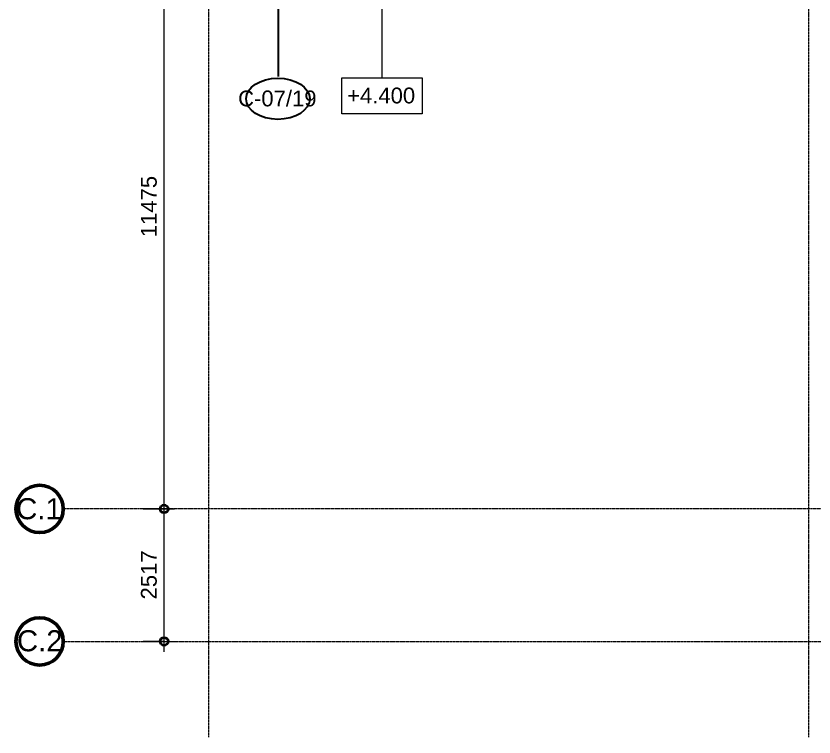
# Model space of a CAD drawing. Header units: millimetres. Extents: x -726048 to -647426, y -20687 to 18995.
# Drawn here: x -725549 to -710382, y -20130 to -6431 of the extents above; entities that cross this region are included whole.
import ezdxf

# ---------------------------------------------------------------- set-up
doc = ezdxf.new("R2010")
doc.units = ezdxf.units.MM
doc.linetypes.add('DPA_Grid _ Level 100', pattern=[10, 5.5, -1.6, 1.3, -1.6])
for name, color, linetype, lineweight in [('A-ANNO-DIMS', 1, 'Continuous', 9), ('A-ANNO-DIMS-100', 1, 'Continuous', 9), ('A-ANNO-NOTE', 3, 'Continuous', 25), ('G-ANNO-TEXT', 3, 'Continuous', 9), ('S-GRID', 251, 'Continuous', 9), ('S-GRID-IDEN', 3, 'Continuous', 50)]:
    doc.layers.add(name, color=color, linetype=linetype, lineweight=lineweight)
doc.styles.add('Arial', font='arial.ttf', dxfattribs={"height": 400})
doc.styles.add('Arial_2', font='arial.ttf', dxfattribs={"height": 300})
doc.dimstyles.new('DPA-DIM-3_0_C-C', dxfattribs={"dimscale": 304.8, "dimtxt": 306.07782, "dimasz": 0.492126, "dimexe": 0.656168, "dimexo": 0.0625, "dimgap": 0.164042, "dimtad": 1, "dimdec": 0, "dimzin": 0, "dimdsep": 46, "dimtxsty": 'Arial_2', "dimblk1": 'DOTBLANK', "dimblk2": 'DOTBLANK', "dimsah": 1, "dimcen": 0.09, "dimdle": 0.656168, "dimadec": 8, "dimazin": 0, "dimtfac": 1, "dimtdec": 4, "dimtix": 1, "dimtmove": 0, "dimatfit": 3, "dimfxl": 1.312336, "dimfxlon": 1, "dimtvp": 1, "dimtolj": 1, "dimtzin": 0, "dimarcsym": 2})

# ---------------------------------------------------------------- blocks, each defined once
blk = doc.blocks.new('Grid - 100 Scale-2291345-4253-01 ENLARGED CONCOURSE LEVEL - REFLECTED CEILING PLAN - SHEET 4')
at = {"layer": 'S-GRID-IDEN'}
blk.add_circle((0, 0), 4.5, dxfattribs=at)
blk = doc.blocks.new('DIMBLOCK8-4253-01 ENLARGED CONCOURSE LEVEL - REFLECTED CEILING PLAN - SHEET 4')
at = {"layer": 'A-ANNO-DIMS-100', "transparency": 16777216}
for p, q in [((-723134, -15796), (-722534, -15796)), ((-722734, -15796), (-723134, -15796)), ((-722734, -18513), (-722734, -15796)), ((-723134, -18313), (-722534, -18313)), ((-722734, -18313), (-723134, -18313))]:
    blk.add_line(p, q, dxfattribs=at)
at = {"layer": 'A-ANNO-DIMS-100', "lineweight": 35, "transparency": 16777216}
for centre in [(-722734, -15796), (-722734, -18313)]:
    blk.add_circle(centre, 75, dxfattribs=at)
at = {"layer": 'A-ANNO-DIMS-100', "color": 0, "transparency": 16777216, "insert": (-723174, -17516), "char_height": 300, "width": 1107.53, "attachment_point": 1, "rotation": 90, "line_spacing_factor": 0.941778, "style": 'Arial_2'}
blk.add_mtext('2517', dxfattribs=at)
blk = doc.blocks.new('_DotBlank')
at = {"color": 0, "linetype": 'ByBlock', "lineweight": -2}
blk.add_line((-0.5, 0), (-1, 0), dxfattribs=at)
blk.add_circle((0, 0), 0.5, dxfattribs=at)
blk = doc.blocks.new('DIMBLOCK9-4253-01 ENLARGED CONCOURSE LEVEL - REFLECTED CEILING PLAN - SHEET 4')
at = {"layer": 'A-ANNO-DIMS-100', "transparency": 16777216}
for p, q in [((-723134, -4321), (-722534, -4321)), ((-722734, -4321), (-723134, -4321)), ((-722734, -15796), (-722734, -4321)), ((-723134, -15796), (-722534, -15796)), ((-722734, -15796), (-723134, -15796))]:
    blk.add_line(p, q, dxfattribs=at)
at = {"layer": 'A-ANNO-DIMS-100', "lineweight": 35, "transparency": 16777216}
for centre in [(-722734, -4321), (-722734, -15796)]:
    blk.add_circle(centre, 75, dxfattribs=at)
at = {"layer": 'A-ANNO-DIMS-100', "color": 0, "transparency": 16777216, "insert": (-723174, -10635), "char_height": 300, "width": 1384.41, "attachment_point": 1, "rotation": 90, "line_spacing_factor": 0.941778, "style": 'Arial_2'}
blk.add_mtext('11475', dxfattribs=at)
blk = doc.blocks.new('Ceiling Tags - Ceiling Tags-9510765-4253-01 ENLARGED CONCOURSE LEVEL - REFLECTED CEILING PLAN - SHEET 4')
at = {"layer": 'A-ANNO-NOTE'}
blk.add_ellipse((0, 0), major_axis=(6.05, 0), ratio=0.646436, dxfattribs=at)

msp = doc.modelspace()

# ---------------------------------------------------------------- linework, layer by layer
at = {"layer": 'A-ANNO-NOTE'}
msp.add_line((-720567, -1932.1), (-720567, -7582.7), dxfattribs=at)
at = {"layer": 'G-ANNO-TEXT', "color": 10}
msp.add_line((-718594.3, -1877.4), (-718594.3, -7605.4), dxfattribs=at)
at = {"layer": 'G-ANNO-TEXT', "color": 10, "flags": 128}
msp.add_lwpolyline([(-719359, -7605.4), (-717829.6, -7605.4), (-717829.6, -8287.8), (-719359, -8287.8)], close=True, dxfattribs=at)
at = {"layer": 'S-GRID', "linetype": 'DPA_Grid _ Level 100'}
for p, q in [((-721882.4, -20129.6), (-721882.4, 18020.9)), ((-710482.4, -20129.6), (-710482.4, 18020.9)), ((-652322.4, -15796), (-724648.9, -15796)), ((-724648.9, -18313), (-652322.4, -18313))]:
    msp.add_line(p, q, dxfattribs=at)

# ---------------------------------------------------------------- block references
at = {"layer": 'A-ANNO-NOTE', "xscale": 100, "yscale": 100, "zscale": 100}
msp.add_blockref('Ceiling Tags - Ceiling Tags-9510765-4253-01 ENLARGED CONCOURSE LEVEL - REFLECTED CEILING PLAN - SHEET 4', (-720571, -8004.7), dxfattribs=at)
at = {"layer": 'S-GRID-IDEN', "xscale": 99.99999999999993, "yscale": 99.99999999999993, "zscale": 99.99999999999993}
for p, rotation in [((-725098.9, -15796), 89.9999999999998), ((-725098.9, -18313), 269.9999999999994)]:
    msp.add_blockref('Grid - 100 Scale-2291345-4253-01 ENLARGED CONCOURSE LEVEL - REFLECTED CEILING PLAN - SHEET 4', p, dxfattribs=dict(at, rotation=rotation))

# ---------------------------------------------------------------- texts
at = {"layer": 'A-ANNO-NOTE', "lineweight": 9, "insert": (-721327.5, -7848.5), "char_height": 300, "width": 1835.864, "attachment_point": 1, "style": 'Arial_2'}
msp.add_mtext('C-07/19', dxfattribs=at)
at = {"layer": 'G-ANNO-TEXT', "color": 7, "insert": (-719255.8, -7792.3), "char_height": 300, "width": 1595.358, "attachment_point": 1, "style": 'Arial_2'}
msp.add_mtext('+4.400', dxfattribs=at)
at = {"layer": 'S-GRID-IDEN', "lineweight": 9, "char_height": 400, "width": 1058.227, "attachment_point": 1, "style": 'Arial'}
for s, insert in [('C.1', (-725546.6, -15592.1)), ('C.2', (-725531.2, -18100.5))]:
    msp.add_mtext(s, dxfattribs=dict(at, insert=insert))

# ---------------------------------------------------------------- dimensions: what is measured, and where the dimension line sits
at = {"layer": 'A-ANNO-DIMS'}
for base, p1, p2, override, picture, middle in [((-722734.2, -4321), (-723134.2, -15796), (-723134.2, -4321), {"dimpost": '<>', "dimfxl": 11474.997005}, 'DIMBLOCK9-4253-01 ENLARGED CONCOURSE LEVEL - REFLECTED CEILING PLAN - SHEET 4', (-722937.3, -10058.5)), ((-722734.2, -15796), (-723134.2, -18313), (-723134.2, -15796), {"dimpost": '<>', "dimfxl": 2516.999882}, 'DIMBLOCK8-4253-01 ENLARGED CONCOURSE LEVEL - REFLECTED CEILING PLAN - SHEET 4', (-722937.3, -17054.5))]:
    dim = msp.add_linear_dim(base=base, p1=p1, p2=p2, angle=90, dimstyle='DPA-DIM-3_0_C-C', override=override, dxfattribs=at)
    dim.commit()
    dim.dimension.update_dxf_attribs({"geometry": picture, "text_midpoint": middle})

doc.saveas('drawing.dxf')
